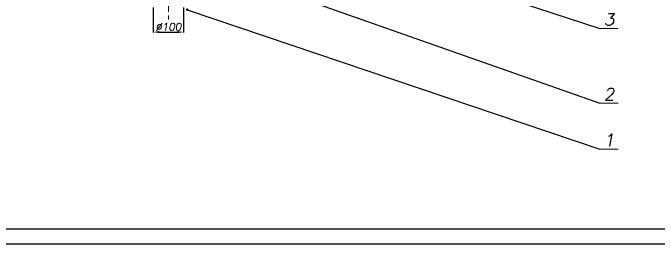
# Model space of a CAD drawing. Header units: inches. Extents: x 41 to 5981, y 0 to 8400.
# Drawn here: x 1108 to 3242, y 0 to 764 of the extents above; entities that cross this region are included whole.
import ezdxf

# ---------------------------------------------------------------- set-up
doc = ezdxf.new("R2010")
doc.units = ezdxf.units.IN
doc.header["$LTSCALE"] = 50
doc.header["$MEASUREMENT"] = 0
doc.linetypes.add('CENTER', pattern=[2, 1.25, -0.25, 0.25, -0.25])
doc.layers.get('0').update_dxf_attribs({"plot": 0})
for name, color, linetype, lineweight in [('Dam', 2, 'Continuous', 30), ('kthuoc', 3, 'Continuous', 13), ('manh', 4, 'Continuous', 13), ('Tam', 1, 'CENTER', 13)]:
    doc.layers.add(name, color=color, linetype=linetype, lineweight=lineweight)
doc.styles.add('chu2.5', font='txt.shx', dxfattribs={"oblique": 10, "height": 25})
doc.dimstyles.new('kichthuoc2.5', dxfattribs={"dimtxt": 25, "dimasz": 20, "dimexe": 1, "dimexo": 0, "dimgap": 5, "dimtad": 1, "dimtoh": 1, "dimdec": 0, "dimzin": 0, "dimdsep": 46, "dimtxsty": 'chu2.5', "dimcen": 5, "dimclrd": 256, "dimclre": 256, "dimclrt": 256, "dimadec": 0, "dimazin": 0, "dimtfac": 1, "dimtdec": 0, "dimtmove": 0, "dimatfit": 0, "dimfxl": 0, "dimtolj": 1, "dimtzin": 0, "dimarcsym": 0})

# ---------------------------------------------------------------- blocks, each defined once
blk = doc.blocks.new('*D10')
at = {"layer": 'DEFPOINTS', "color": 0}
for p in [(1572.7, 782.2), (1672.7, 782.2), (1672.7, 700.5)]:
    blk.add_point(p, dxfattribs=at)
at = {"layer": 'kthuoc', "lineweight": -2}
for p, q in [((1572.7, 782.2), (1572.7, 699.5)), ((1672.7, 782.2), (1672.7, 699.5)), ((1592.7, 700.5), (1652.7, 700.5))]:
    blk.add_line(p, q, dxfattribs=at)
at = {"layer": 'kthuoc'}
for points in [[(1592.7, 703.9), (1592.7, 697.2), (1572.7, 700.5)], [(1652.7, 703.9), (1652.7, 697.2), (1672.7, 700.5)]]:
    blk.add_solid(points, dxfattribs=at)
at = {"layer": 'kthuoc', "insert": (1622.7, 718), "char_height": 25, "attachment_point": 5, "style": 'chu2.5'}
blk.add_mtext('\\A1;%%c100', dxfattribs=at)

msp = doc.modelspace()

# ---------------------------------------------------------------- linework, layer by layer
msp.add_lwpolyline([(41.4, 0), (41.4, 8400), (5981.4, 8400), (5981.4, 0), (41.4, 0)], close=True)
at = {"layer": 'Dam'}
msp.add_line((291.4, 50), (4531.4, 50), dxfattribs=at)
at = {"layer": 'kthuoc'}
for p, q in [((3049, 712.5), (3109.7, 712.5)), ((3049, 465.9), (3109.7, 465.9)), ((3049, 314.2), (3109.7, 314.2))]:
    msp.add_line(p, q, dxfattribs=at)
at = {"layer": 'Tam'}
msp.add_line((1622.7, 2229.8), (1622.7, 740.6), dxfattribs=at)

# ---------------------------------------------------------------- texts
at = {"layer": 'manh', "char_height": 40, "attachment_point": 9, "style": 'chu2.5'}
for s, insert in [('3', (3097.2, 722.1)), ('2', (3097.2, 475.5)), ('1', (3097.2, 323.8))]:
    msp.add_mtext(s, dxfattribs=dict(at, insert=insert))

# ---------------------------------------------------------------- dimensions: what is measured, and where the dimension line sits
at = {"layer": 'kthuoc'}
dim = msp.add_linear_dim(base=(1672.7, 700.5), p1=(1572.7, 782.2), p2=(1672.7, 782.2), text='%%c<>', dimstyle='kichthuoc2.5', dxfattribs=at)
dim.commit()
dim.dimension.update_dxf_attribs({"geometry": '*D10', "text_midpoint": (1622.7, 718)})

# ---------------------------------------------------------------- leaders
for points, override in [([(1315.7, 1280.6), (3049, 712.5)], {"dimasz": 8, "dimgap": 5, "dimtad": 0, "dimldrblk": 'Dot'}), ([(1837, 892.1), (3049, 465.9)], {"dimasz": 8, "dimtad": 0, "dimldrblk": 'Dot'}), ([(1685, 774.6), (3049, 314.2)], {"dimasz": 8, "dimtad": 0, "dimldrblk": 'Dot'})]:
    msp.add_leader(points, dimstyle='kichthuoc2.5', override=override, dxfattribs=at)

doc.saveas('drawing.dxf')
